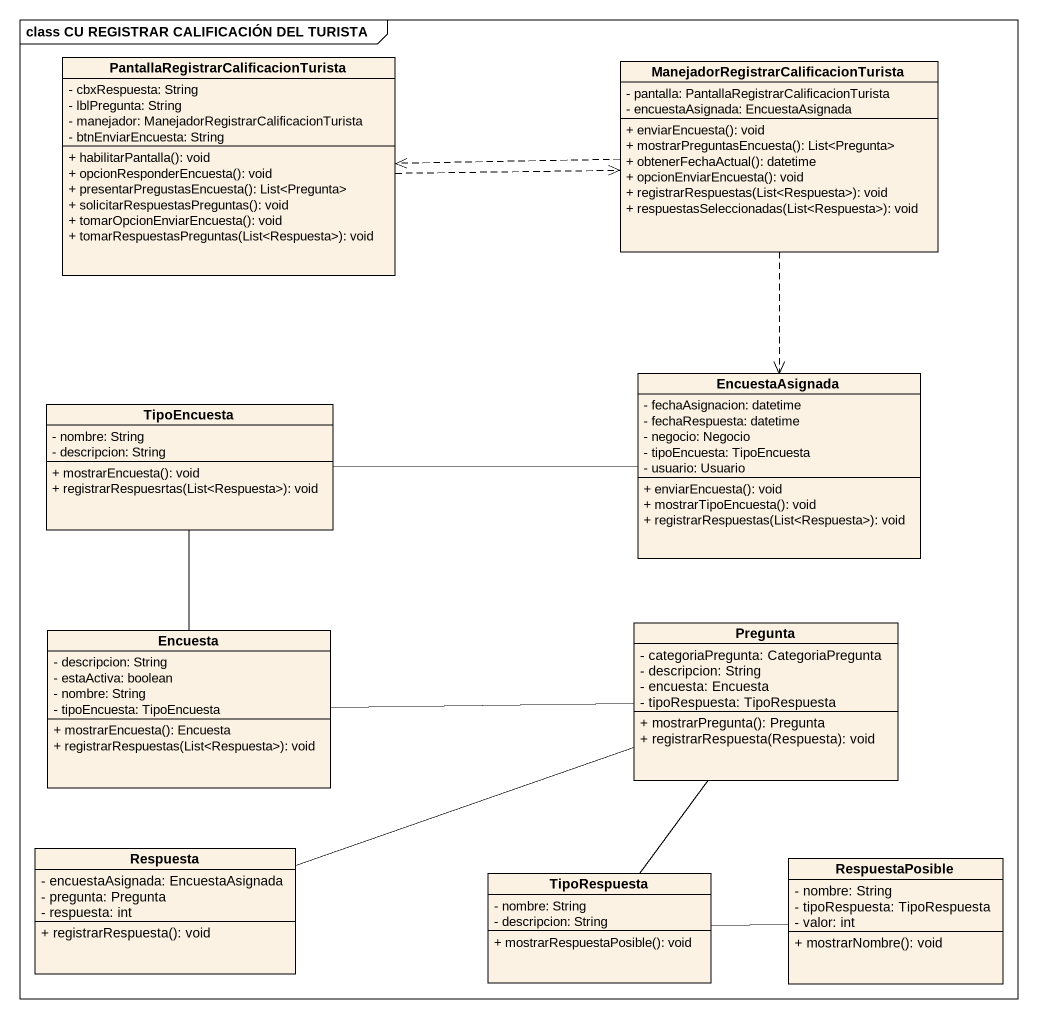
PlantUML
@startuml
mainframe class CU REGISTRAR CALIFICACIÓN DEL TURISTA
hide circle
hide empty members
skinparam classAttributeIconSize 0
class "PantallaRegistrarCalificacionTurista" as PantallaRegistrarCalificacio {
  - cbxRespuesta: String
  - lblPregunta: String
  - manejador: ManejadorRegistrarCalificacionTurista
  - btnEnviarEncuesta: String
  + habilitarPantalla(): void
  + opcionResponderEncuesta(): void
  + presentarPregustasEncuesta(): List<Pregunta>
  + solicitarRespuestasPreguntas(): void
  + tomarOpcionEnviarEncuesta(): void
  + tomarRespuestasPreguntas(List<Respuesta>): void
}
class "ManejadorRegistrarCalificacionTurista" as ManejadorRegistrarCalificaci {
  - pantalla: PantallaRegistrarCalificacionTurista
  - encuestaAsignada: EncuestaAsignada
  + enviarEncuesta(): void
  + mostrarPreguntasEncuesta(): List<Pregunta>
  + obtenerFechaActual(): datetime
  + opcionEnviarEncuesta(): void
  + registrarRespuestas(List<Respuesta>): void
  + respuestasSeleccionadas(List<Respuesta>): void
}
class TipoEncuesta {
  - nombre: String
  - descripcion: String
  + mostrarEncuesta(): void
  + registrarRespuesrtas(List<Respuesta>): void
}
class EncuestaAsignada {
  - fechaAsignacion: datetime
  - fechaRespuesta: datetime
  - negocio: Negocio
  - tipoEncuesta: TipoEncuesta
  - usuario: Usuario
  + enviarEncuesta(): void
  + mostrarTipoEncuesta(): void
  + registrarRespuestas(List<Respuesta>): void
}
class Encuesta {
  - descripcion: String
  - estaActiva: boolean
  - nombre: String
  - tipoEncuesta: TipoEncuesta
  + mostrarEncuesta(): Encuesta
  + registrarRespuestas(List<Respuesta>): void
}
class Pregunta {
  - categoriaPregunta: CategoriaPregunta
  - descripcion: String
  - encuesta: Encuesta
  - tipoRespuesta: TipoRespuesta
  + mostrarPregunta(): Pregunta
  + registrarRespuesta(Respuesta): void
}
class Respuesta {
  - encuestaAsignada: EncuestaAsignada
  - pregunta: Pregunta
  - respuesta: int
  + registrarRespuesta(): void
}
class RespuestaPosible {
  - nombre: String
  - tipoRespuesta: TipoRespuesta
  - valor: int
  + mostrarNombre(): void
}
class TipoRespuesta {
  - nombre: String
  - descripcion: String
  + mostrarRespuestaPosible(): void
}
PantallaRegistrarCalificacio .right.> ManejadorRegistrarCalificaci
ManejadorRegistrarCalificaci .left.> PantallaRegistrarCalificacio
ManejadorRegistrarCalificaci ..> EncuestaAsignada
EncuestaAsignada -left- TipoEncuesta
Encuesta -up- TipoEncuesta
Encuesta -right- Pregunta
Pregunta -left- Respuesta
Pregunta -- TipoRespuesta
TipoRespuesta -right- RespuestaPosible
@enduml
